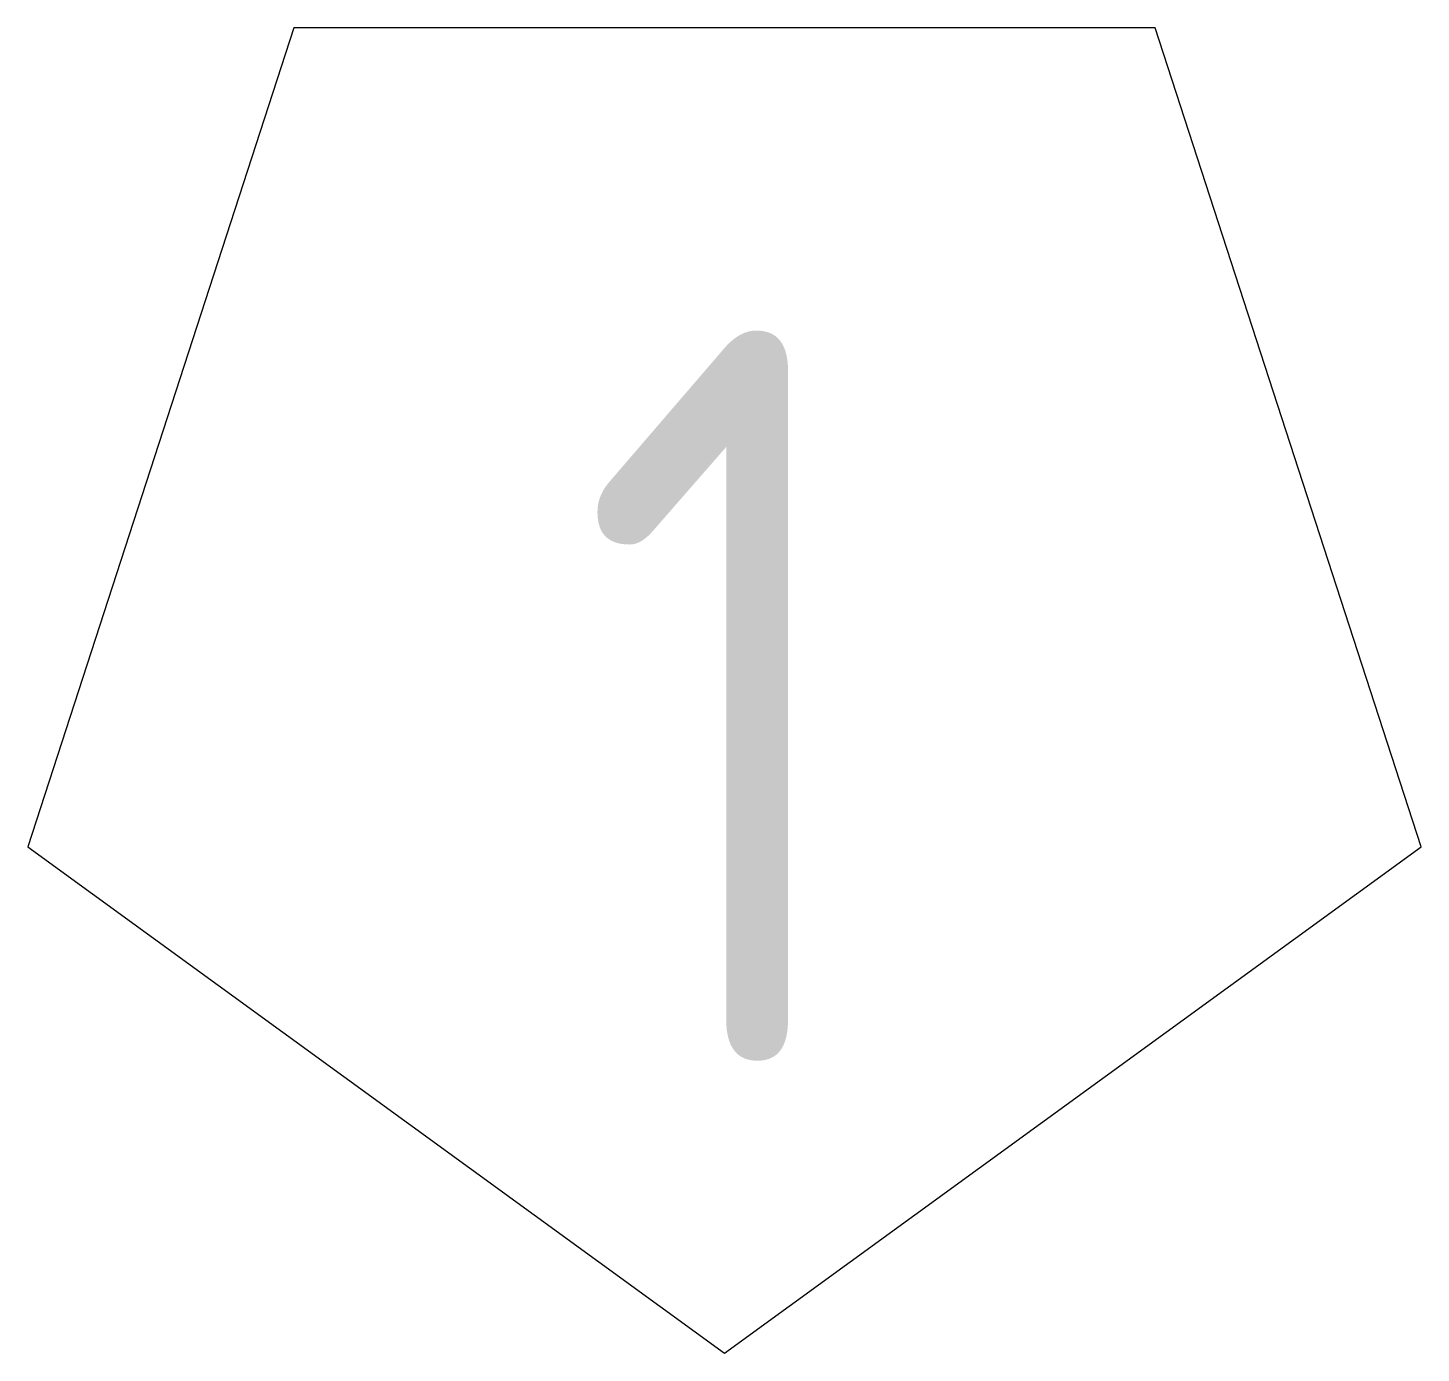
# Model space of a CAD drawing. Header units: millimetres. Extents: x -2.85 to 2.85, y -2.69 to 2.74.
import ezdxf
from ezdxf.enums import TextEntityAlignment as Align

# ---------------------------------------------------------------- set-up
doc = ezdxf.new("R2010")
doc.units = ezdxf.units.MM
doc.layers.add('REVISION', color=4, linetype='Continuous')
doc.styles.add('NET_3', font='isocp.shx', dxfattribs={"width": 0.9, "height": 3})

msp = doc.modelspace()

# ---------------------------------------------------------------- linework, layer by layer
at = {"layer": 'REVISION'}
msp.add_lwpolyline([(0, -2.6875), (2.8532, -0.6146), (1.7634, 2.7396), (-1.7634, 2.7396), (-2.8532, -0.6146)], close=True, dxfattribs=at)

# ---------------------------------------------------------------- texts
at = {"layer": 'REVISION', "style": 'NET_3', "width": 0.9, "flags": 8}
msp.add_attdef('1', text='01', height=3, dxfattribs=at).set_placement((0, 0), align=Align.MIDDLE_CENTER)

doc.saveas('drawing.dxf')
